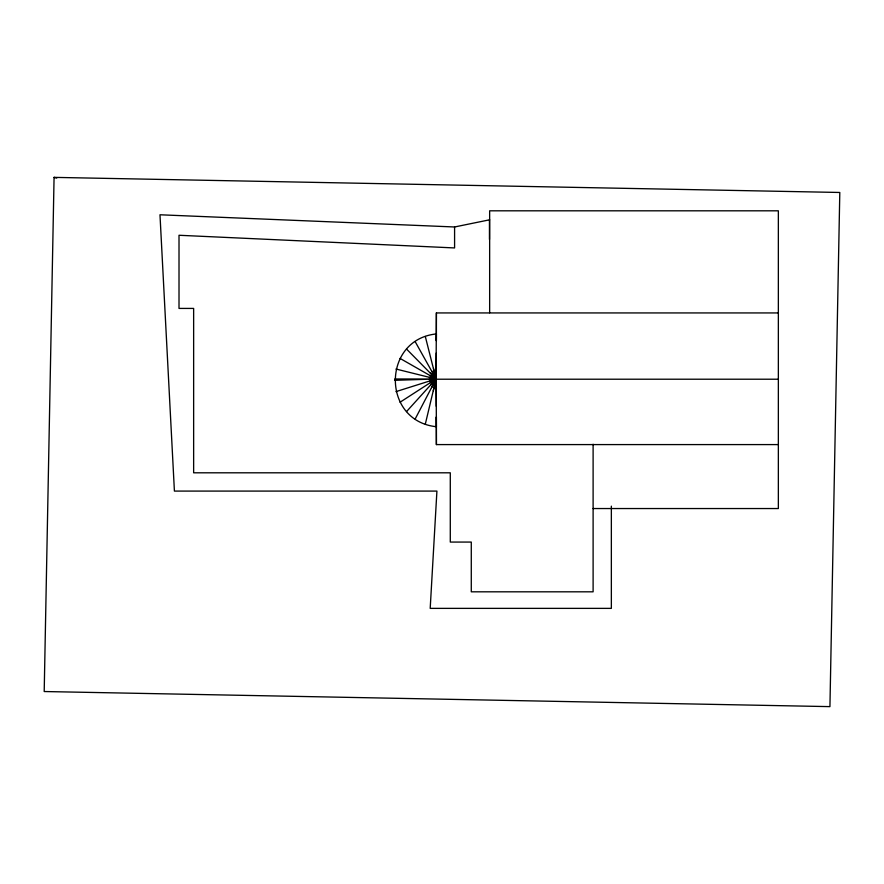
<?xml version="1.0" encoding="UTF-8"?>
<svg xmlns="http://www.w3.org/2000/svg" width="884" height="884" viewBox="0 0 884 884"><rect width="100%" height="100%" fill="white"/><g stroke="black" fill="none" stroke-linecap="round" stroke-linejoin="round"><path stroke-width="1.33" d="M778.351 379.214L436.055 379.214L436.398 312.936L778.351 312.936M436.254 353.036L436.055 379.214M436.342 340.749L436.398 333.92C381.678 339.544 381.678 421.104 436.398 426.718L436.331 417.171M436.166 365.346L436.398 444.586L778.351 444.586M54.068 177.375L44.2 691.531L829.932 706.625L839.8 192.469L54.068 177.375L56.731 178.082M433.337 390.783L436.055 378.982L433.48 368.451M425.303 424.176L436.055 378.982L425.303 336.472M431.679 387.601L436.055 378.982L431.536 370.661M415.16 419.016L436.055 378.982L415.16 341.622M430.596 385.17L436.055 378.982L430.409 373.103M406.563 411.557L436.055 378.982L406.563 349.081M430.309 382.783L436.055 378.982L430.099 375.501M400.032 402.242L436.055 378.982L400.032 358.407M429.668 381.037L436.055 378.982L436.254 406.264M395.955 391.623L436.055 378.982L429.436 377.302M611.352 506.145L611.352 608.369L430.199 608.369L436.917 491.084L174.413 491.084L159.982 214.779L454.586 226.978L489.648 219.796M429.204 379.214L436.055 378.982L395.955 369.026M394.562 380.319L436.055 378.982L394.728 378.982M593.109 508.543L778.351 508.543L778.351 210.812L489.648 210.812L489.648 312.792M593.109 444.265L593.109 591.816L471.282 591.816L471.282 542.069L450.287 542.069L450.287 472.807L193.64 472.807L193.64 308.417L179.01 308.417L179.01 235.266L454.586 247.94L454.586 226.978M489.471 219.796L489.471 239.453M436.398 312.936L436.398 340.572M436.398 416.85L436.398 444.586"/></g></svg>
